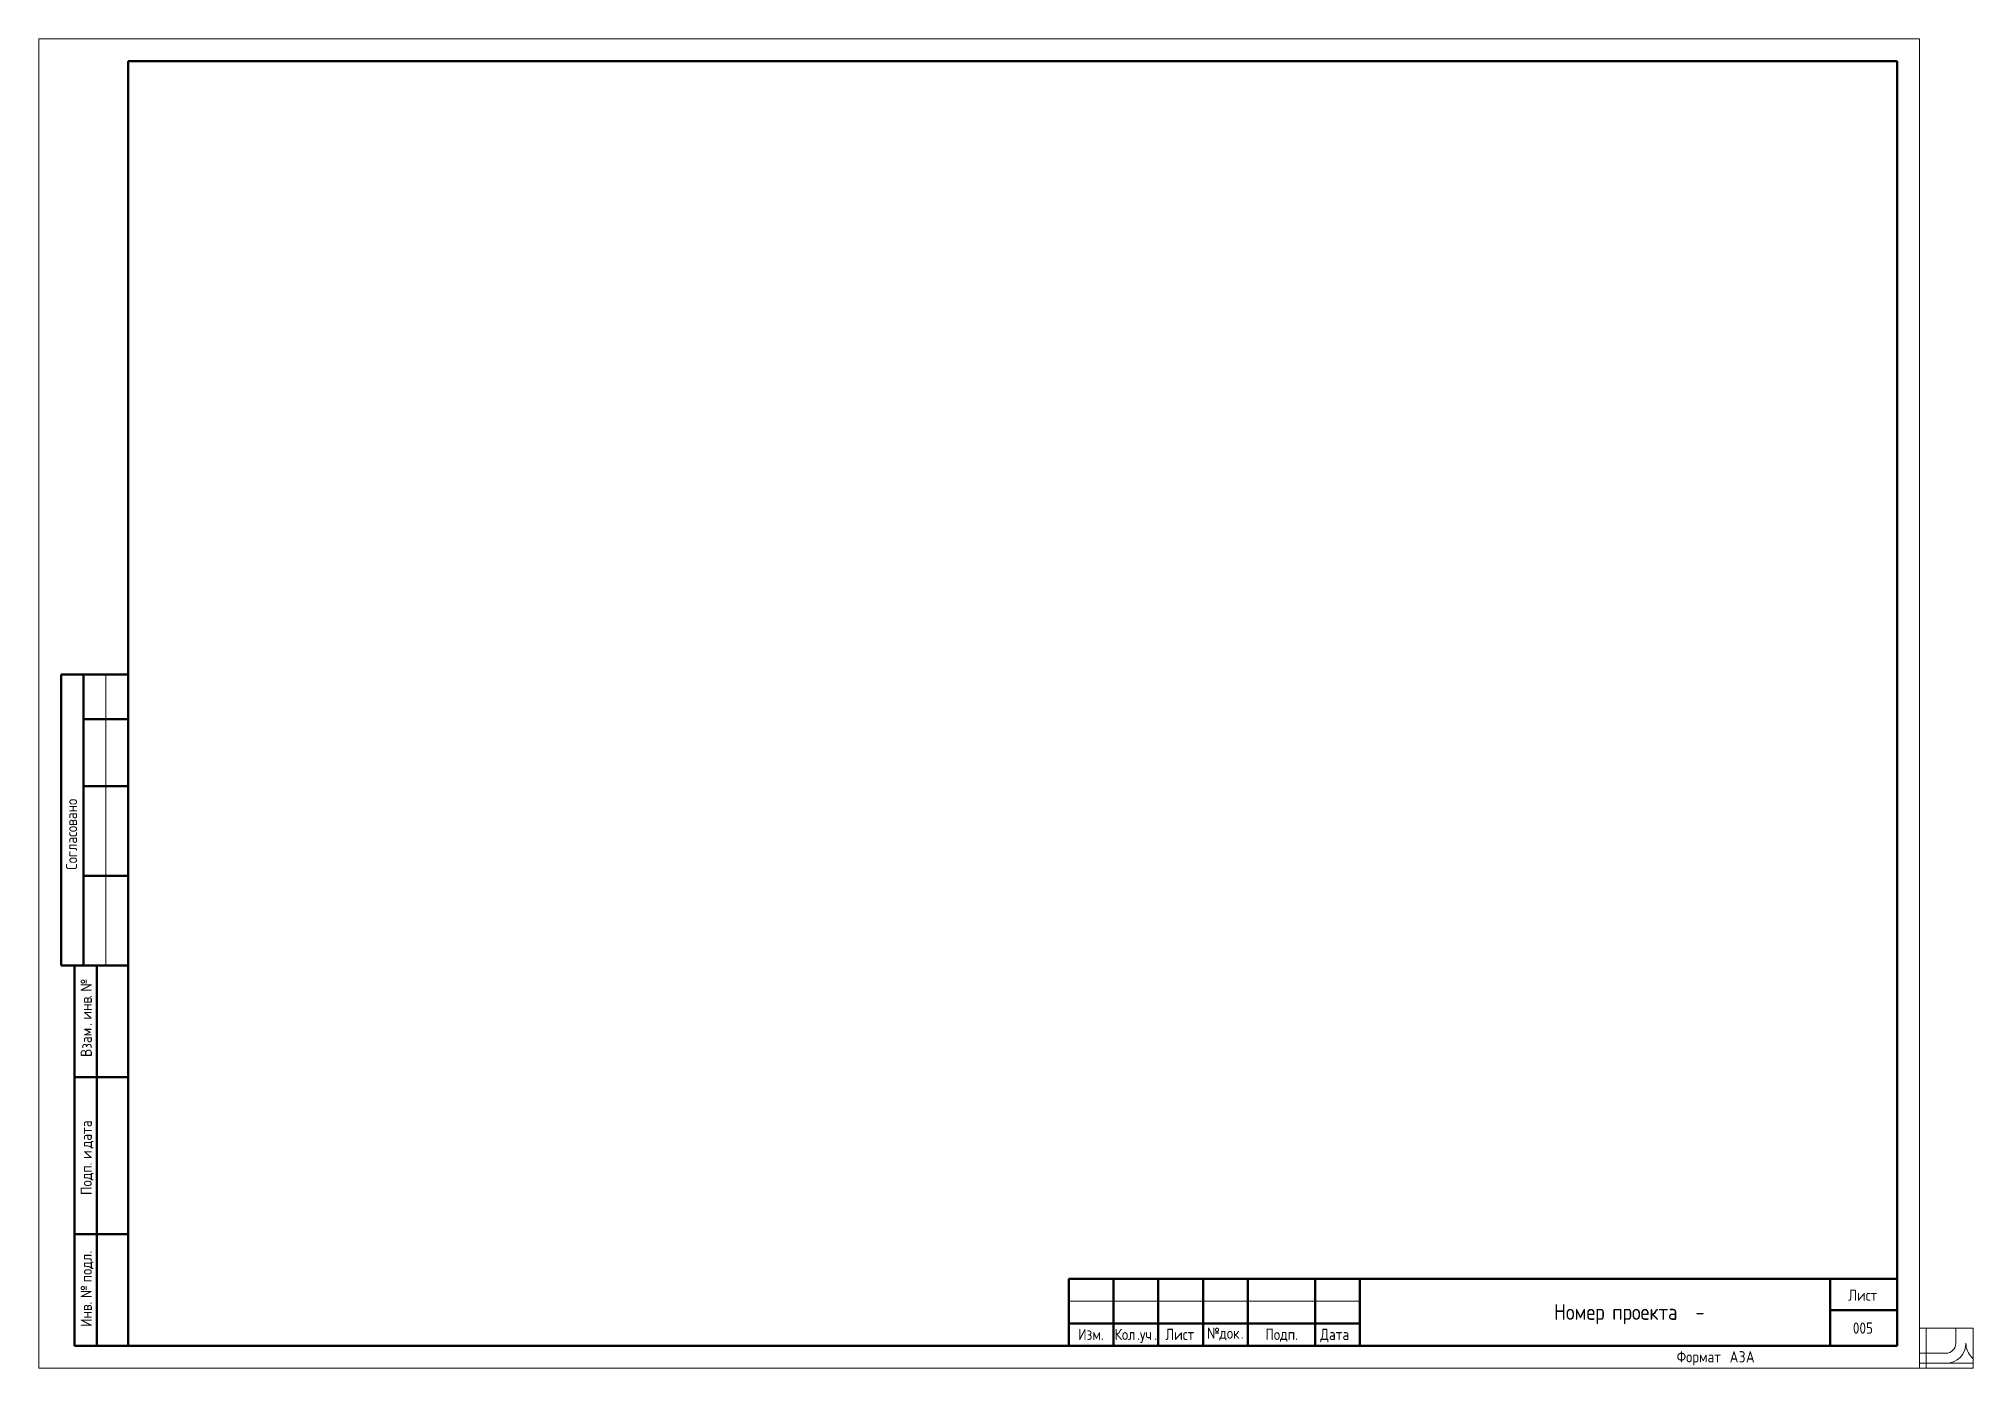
# Paper-space layout 'Layout1' of a CAD drawing. Header units: millimetres. Extents: x -420 to 12, y 0 to 297.
# The model-space entities are those that its viewports show. They can reach past a viewport. Long polylines and large blocks are cut down to what shows.
import ezdxf

# ---------------------------------------------------------------- set-up
doc = ezdxf.new("R2010")
doc.units = ezdxf.units.MM
doc.linetypes.add('ADSK_Линия сетки', pattern=[25, 20, -2.5, 0, -2.5])
for name, color, linetype, lineweight in [('A-_ANOTTBLK_P', 7, 'Continuous', 9), ('A-_FLORLEVL_E', 7, 'Continuous', 9), ('A_--------_E-', 8, 'Continuous', 9), ('S-_ANOTGRID_E', 7, 'Continuous', 9), ('S-_STRL----_A', 7, 'Continuous', 9)]:
    doc.layers.add(name, color=color, linetype=linetype, lineweight=lineweight)
doc.styles.add('GOST Common_2', font='GOST_Common.ttf', dxfattribs={"width": 0.9, "height": 2.5})
doc.styles.add('GOST Common_3', font='GOST_Common.ttf', dxfattribs={"width": 0.9, "height": 3.5})

# ---------------------------------------------------------------- blocks, each defined once
blk = doc.blocks.new('ADSK_ОсновнаяНадпись - Форма 6-65652-Разрез 4-4')
at = {"layer": 'A-_ANOTTBLK_P'}
for p, q in [((-612, 148.5), (-612, -148.5)), ((-612, 148.5), (-192, 148.5)), ((-192, 148.5), (-192, -148.5)), ((-597, 6.5), (-597, -58.5)), ((-317, -133.5), (-382, -133.5)), ((-192, -148.5), (-612, -148.5))]:
    blk.add_line(p, q, dxfattribs=at)
at = {"layer": 'A-_ANOTTBLK_P', "lineweight": 50}
for p, q in [((-592, 143.5), (-592, -143.5)), ((-197, 143.5), (-592, 143.5)), ((-197, -143.5), (-197, 143.5)), ((-607, 6.5), (-592, 6.5)), ((-607, 6.5), (-607, -58.5)), ((-602, 6.5), (-602, -58.5)), ((-602, -3.5), (-592, -3.5)), ((-602, -18.5), (-592, -18.5)), ((-602, -38.5), (-592, -38.5)), ((-607, -58.5), (-592, -58.5)), ((-604, -58.5), (-592, -58.5)), ((-604, -58.5), (-604, -143.5)), ((-599, -58.5), (-599, -143.5)), ((-604, -83.5), (-592, -83.5)), ((-604, -118.5), (-592, -118.5)), ((-382, -128.5), (-382, -143.5)), ((-197, -128.5), (-382, -128.5)), ((-372, -128.5), (-372, -143.5)), ((-362, -128.5), (-362, -143.5)), ((-352, -128.5), (-352, -143.5)), ((-342, -128.5), (-342, -143.5)), ((-327, -128.5), (-327, -143.5)), ((-317, -128.5), (-317, -143.5)), ((-212, -143.5), (-212, -128.5)), ((-197, -135.5), (-212, -135.5)), ((-317, -138.5), (-382, -138.5)), ((-604, -143.5), (-592, -143.5)), ((-592, -143.5), (-197, -143.5)), ((-197, -143.5), (-382, -143.5))]:
    blk.add_line(p, q, dxfattribs=at)
at = {"layer": 'A-_ANOTTBLK_P', "char_height": 2.5, "attachment_point": 1, "rotation": 90, "style": 'GOST Common_2'}
for s, insert, width in [('Согласовано', (-605.91, -37.14), 21.5734), ('\\fGOST Common|b0|i0|c204|p34|;\\W.9;№', (-602.63, -64.35), 3.319), ('инв', (-602.63, -70.6), 5.8443), ('. ', (-602.63, -65.78), 1.7316), ('Взам', (-602.63, -78.94), 8.3696), ('. ', (-602.63, -72.03), 1.7316), ('дата', (-602.63, -99.36), 8.7304), ('Подп', (-602.63, -109.78), 8.0089), ('\\fGOST Common|b0|i0|c204|p34|;\\W.9; ', (-602.63, -100.13), 0.938), ('\\fGOST Common|b0|i0|c204|p34|;\\W.9;и', (-602.63, -101.74), 1.9481), ('. ', (-602.63, -103.17), 1.7316), ('подл', (-602.63, -129.31), 7.7924), ('\\fGOST Common|b0|i0|c204|p34|;\\W.9;.', (-602.63, -122.88), 0.7937), ('\\fGOST Common|b0|i0|c204|p34|;\\W.9;№', (-602.63, -132.82), 3.319), ('\\fGOST Common|b0|i0|c204|p34|;\\W.9; ', (-602.63, -130.08), 0.938), ('. ', (-602.63, -134.25), 1.7316), ('Инв', (-602.63, -139.25), 6.0608)]:
    blk.add_mtext(s, dxfattribs=dict(at, insert=insert, width=width))
at = {"layer": 'A-_ANOTTBLK_P', "char_height": 2.5, "attachment_point": 1, "style": 'GOST Common_2'}
for s, insert, width in [('Лист', (-207.92, -130.92), 8.2975), ('Изм', (-379.88, -139.67), 6.1329), ('\\fGOST Common|b0|i0|c204|p34|;\\W.9;.', (-374.82, -139.67), 0.7937), ('Кол', (-371.75, -139.67), 6.0608), ('\\fGOST Common|b0|i0|c204|p34|;\\W.9;.', (-366.75, -139.67), 0.7937), ('уч', (-366.1, -139.67), 3.8962), ('\\fGOST Common|b0|i0|c204|p34|;\\W.9;.', (-362.88, -139.67), 0.7937), ('Лист', (-360.41, -139.67), 8.2975), ('\\fGOST Common|b0|i0|c204|p34|;\\W.9;№', (-351.11, -139.4), 3.319), ('док', (-348.38, -139.4), 5.8443), ('\\fGOST Common|b0|i0|c204|p34|;\\W.9;.', (-343.55, -139.4), 0.7937), ('Подп', (-338.08, -139.67), 8.0089), ('\\fGOST Common|b0|i0|c204|p34|;\\W.9;.', (-331.47, -139.67), 0.7937), ('Дата', (-325.82, -139.67), 9.2354), ('Формат', (-246.24, -144.67), 13.4202), ('Формат', (-246.24, -144.67), 13.4202), ('\\fGOST Common|b0|i0|c204|p34|;\\W.9; ', (-235.17, -144.67), 0.938), ('\\fGOST Common|b0|i0|c204|p34|;\\W.9; ', (-235.17, -144.67), 0.938), ('\\fGOST Common|b0|i0|c204|p34|;\\W.9;А', (-234.4, -144.67), 2.4532), ('\\fGOST Common|b0|i0|c204|p34|;\\W.9;А', (-234.4, -144.67), 2.4532), ('\\fGOST Common|b0|i0|c204|p34|;\\W.9;3', (-232.37, -144.67), 1.9481), ('\\fGOST Common|b0|i0|c204|p34|;\\W.9;3', (-232.37, -144.67), 1.9481), ('\\fGOST Common|b0|i0|c204|p34|;\\W.9;А', (-230.76, -144.67), 2.4532), ('\\fGOST Common|b0|i0|c204|p34|;\\W.9;А', (-230.76, -144.67), 2.4532)]:
    blk.add_mtext(s, dxfattribs=dict(at, insert=insert, width=width))
blk = doc.blocks.new('PNS-0100 MAIN FRAME - ASY PNS-0100 MAIN FRAME_iam-651195-Разрез 4')
at = {"layer": 'S-_STRL----_A'}
for p, q in [((8.8, 94), (8.8, 6)), ((5.8, 3), (-82.2, 3)), ((-82.2, 0), (5.8, 0))]:
    blk.add_line(p, q, dxfattribs=at)
for centre, radius, start, end in [((5.8, 6), 6, 270, 360), ((5.8, 6), 3, 270, 360), ((17.8, 6), 6, 180, 270)]:
    blk.add_arc(centre, radius, start, end, dxfattribs=at)
blk = doc.blocks.new('PNS-0100 MAIN FRAME - Standard-550811-Разрез 4')
blk.add_blockref('PNS-0100 MAIN FRAME - ASY PNS-0100 MAIN FRAME_iam-651195-Разрез 4', (0, 0))

msp = doc.modelspace()

# ---------------------------------------------------------------- linework, layer by layer
at = {"layer": 'A-_FLORLEVL_E'}
msp.add_line((-2341.12, 0), (2395.41, 0), dxfattribs=at)
at = {"layer": 'S-_ANOTGRID_E', "linetype": 'ADSK_Линия сетки'}
msp.add_line((0, -304.8), (0, 3232.14), dxfattribs=at)

# ---------------------------------------------------------------- block references
at = {"layer": 'A_--------_E-'}
msp.add_blockref('PNS-0100 MAIN FRAME - Standard-550811-Разрез 4', (0, 0), dxfattribs=at)

psp = doc.layouts.get("Layout1")

# ---------------------------------------------------------------- block references
at = {"layer": 'A-_ANOTTBLK_P'}
psp.add_blockref('ADSK_ОсновнаяНадпись - Форма 6-65652-Разрез 4-4', (192, 148.5), dxfattribs=at)

# ---------------------------------------------------------------- texts
at = {"layer": 'A-_ANOTTBLK_P', "attachment_point": 1}
for s, insert, char_height, width, style in [('Номер', (-81.62, 14.33), 3.5, 14.4304, 'GOST Common_3'), ('\\fGOST Common|b0|i0|c204|p34|;\\W.9; ', (-69.71, 14.33), 3.5, 1.2987, 'GOST Common_3'), ('проекта', (-68.64, 14.33), 3.5, 20.2025, 'GOST Common_3'), (' -', (-51.97, 14.33), 3.5, 4.0405, 'GOST Common_3'), ('005', (-14.9, 10.24), 2.5, 5.8443, 'GOST Common_2')]:
    psp.add_mtext(s, dxfattribs=dict(at, insert=insert, char_height=char_height, width=width, style=style))

# ---------------------------------------------------------------- viewports
at = {"layer": '0'}
psp.add_viewport(center=(6, 4.5), size=(12, 9), view_center_point=(6, 4.5), view_height=12, dxfattribs=at)

doc.saveas('drawing.dxf')
